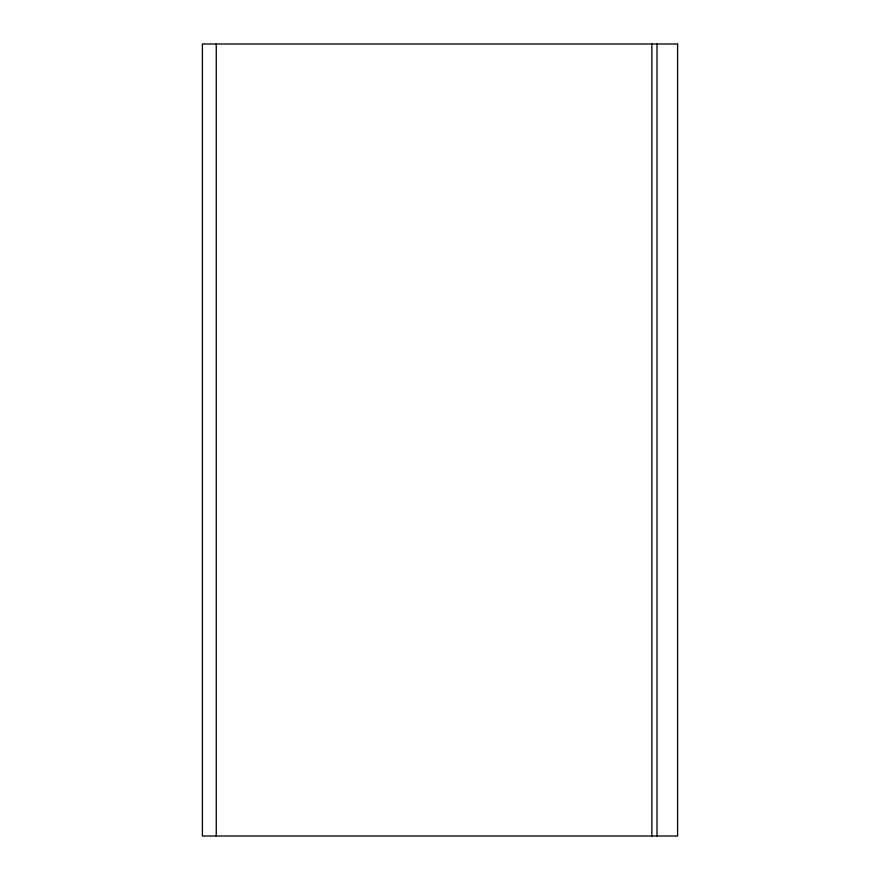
<?xml version="1.0" encoding="UTF-8"?>
<svg xmlns="http://www.w3.org/2000/svg" width="880" height="880" viewBox="0 0 880 880"><rect width="100%" height="100%" fill="white"/><g stroke="black" fill="none" stroke-linecap="round" stroke-linejoin="round"><path stroke-width="1.32" d="M657.008 44L657.008 836M651.86 44L651.86 836M216.26 44L216.26 836M677.6 44L202.4 44L202.4 836L677.6 836L677.6 44"/></g></svg>
